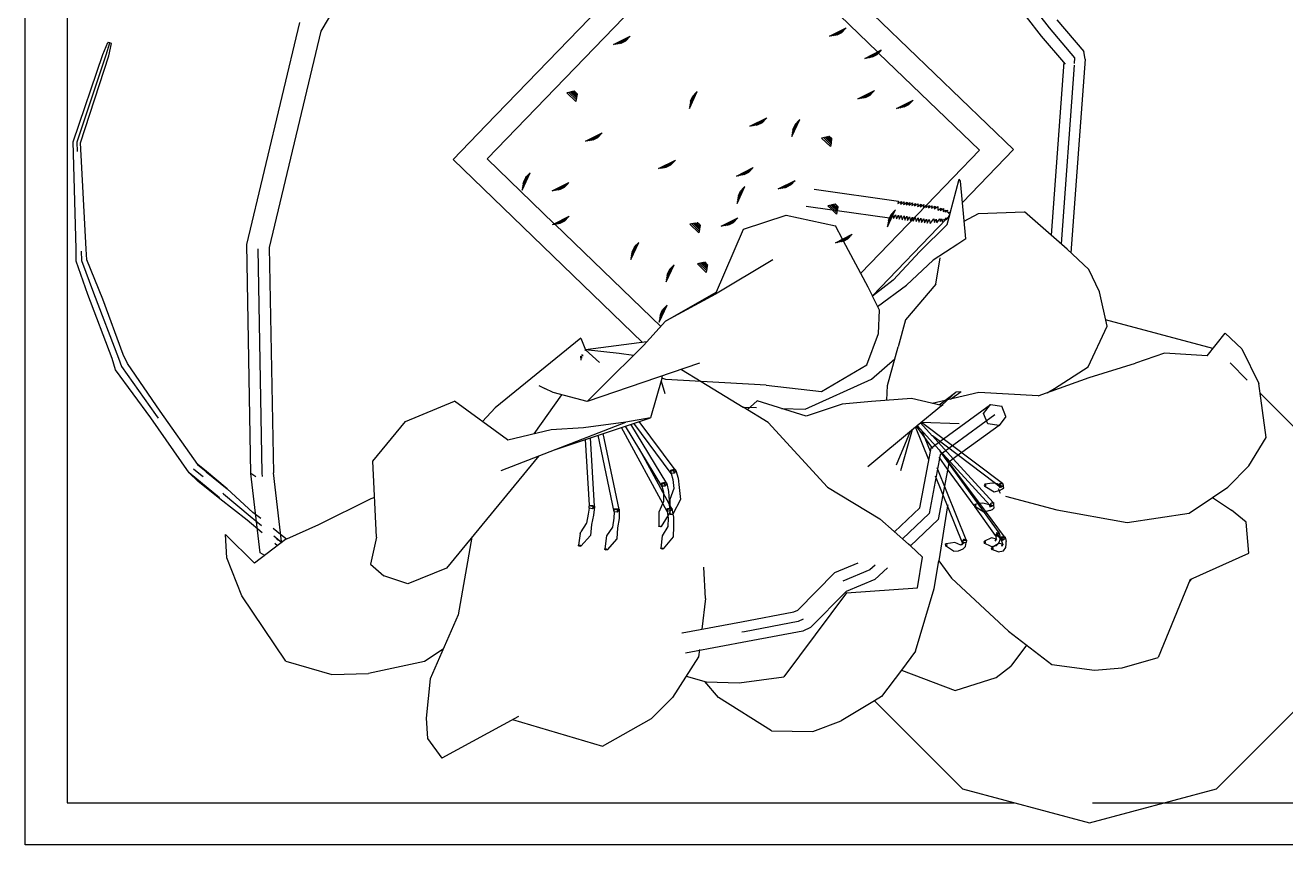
# Model space of a CAD drawing. Header units: metres. Extents: x 244.4 to 340.3, y -4.1 to 64.3.
# Drawn here: x 262.726 to 262.936, y 60.3094 to 60.446 of the extents above; entities that cross this region are included whole.
import ezdxf

# ---------------------------------------------------------------- set-up
doc = ezdxf.new("R2010")
doc.units = ezdxf.units.M
doc.layers.add('Edges', color=7, linetype='Continuous')

msp = doc.modelspace()

# ---------------------------------------------------------------- linework, layer by layer
at = {"layer": 'Edges'}
for p, q in [((262.72602, 60.30936), (262.72602, 60.53936)), ((262.73302, 60.53236), (262.73302, 60.31636)), ((262.84317, 60.47108), (262.8028, 60.42928)), ((262.89066, 60.42522), (262.84317, 60.47108)), ((262.84327, 60.46542), (262.80296, 60.42368)), ((262.86804, 60.4415), (262.84539, 60.46336)), ((262.78522, 60.46194), (262.77529, 60.44498)), ((262.88969, 60.45442), (262.89663, 60.4455)), ((262.89534, 60.44415), (262.88833, 60.45317)), ((262.76293, 60.40939), (262.77177, 60.4464)), ((262.86001, 60.44412), (262.86281, 60.44553)), ((262.86031, 60.44418), (262.86263, 60.44535)), ((262.86207, 60.44476), (262.86263, 60.44535)), ((262.86263, 60.44535), (262.86281, 60.44553)), ((262.89663, 60.4455), (262.90085, 60.44051)), ((262.89792, 60.44684), (262.90238, 60.44157)), ((262.73894, 60.44109), (262.73978, 60.44308)), ((262.73982, 60.44309), (262.73978, 60.44308)), ((262.74013, 60.443), (262.73982, 60.44309)), ((262.77529, 60.44498), (262.76668, 60.40893)), ((262.82404, 60.44273), (262.82683, 60.44414)), ((262.82434, 60.44279), (262.82666, 60.44396)), ((262.82469, 60.44286), (262.82645, 60.44375)), ((262.82506, 60.44293), (262.82624, 60.44353)), ((262.82531, 60.44298), (262.82609, 60.44337)), ((262.82609, 60.44337), (262.82683, 60.44414)), ((262.86103, 60.44432), (262.86001, 60.44412)), ((262.86066, 60.44425), (262.86243, 60.44513)), ((262.86103, 60.44432), (262.86221, 60.44492)), ((262.86128, 60.44437), (262.86103, 60.44432)), ((262.86128, 60.44437), (262.86207, 60.44476)), ((262.89904, 60.43979), (262.89534, 60.44415)), ((262.73399, 60.42653), (262.73894, 60.44109)), ((262.74008, 60.44299), (262.73944, 60.44096)), ((262.73993, 60.44083), (262.74039, 60.4429)), ((262.74039, 60.4429), (262.74013, 60.443)), ((262.82434, 60.44279), (262.82404, 60.44273)), ((262.82531, 60.44298), (262.82434, 60.44279)), ((262.8659, 60.44042), (262.8687, 60.44183)), ((262.8662, 60.44048), (262.86811, 60.44144)), ((262.86656, 60.44055), (262.86832, 60.44144)), ((262.86692, 60.44062), (262.86811, 60.44122)), ((262.86718, 60.44067), (262.86796, 60.44106)), ((262.86796, 60.44106), (262.86852, 60.44165)), ((262.86811, 60.44144), (262.86804, 60.4415)), ((262.86811, 60.44144), (262.86852, 60.44165)), ((262.86818, 60.44137), (262.86811, 60.44144)), ((262.86821, 60.44132), (262.86818, 60.44137)), ((262.88501, 60.42512), (262.86821, 60.44132)), ((262.86852, 60.44165), (262.8687, 60.44183)), ((262.90261, 60.4403), (262.90238, 60.44157)), ((262.73944, 60.44096), (262.7346, 60.42644)), ((262.73521, 60.42636), (262.73993, 60.44083)), ((262.86718, 60.44067), (262.8659, 60.44042)), ((262.89904, 60.43979), (262.89693, 60.41097)), ((262.90076, 60.43928), (262.89859, 60.40953)), ((262.89932, 60.43945), (262.89904, 60.43979)), ((262.90261, 60.4403), (262.90025, 60.40804)), ((262.90085, 60.44051), (262.90079, 60.43958)), ((262.81686, 60.43481), (262.81628, 60.4347)), ((262.81777, 60.43326), (262.81628, 60.4347)), ((262.81782, 60.43357), (262.81658, 60.43476)), ((262.81694, 60.43483), (262.81686, 60.43481)), ((262.81786, 60.43385), (262.81686, 60.43481)), ((262.81749, 60.43494), (262.81694, 60.43483)), ((262.81787, 60.43392), (262.81694, 60.43483)), ((262.8179, 60.43411), (262.81713, 60.43487)), ((262.81793, 60.43426), (262.81727, 60.43489)), ((262.81756, 60.43495), (262.81749, 60.43494)), ((262.81796, 60.43448), (262.81749, 60.43494)), ((262.81797, 60.43455), (262.81756, 60.43495)), ((262.83668, 60.43208), (262.83799, 60.43493)), ((262.83673, 60.43238), (262.83781, 60.43474)), ((262.83725, 60.43416), (262.83781, 60.43474)), ((262.83781, 60.43474), (262.83799, 60.43493)), ((262.86472, 60.43368), (262.86751, 60.43509)), ((262.86502, 60.43374), (262.86734, 60.43491)), ((262.86537, 60.43381), (262.86713, 60.43469)), ((262.86677, 60.43432), (262.86713, 60.43469)), ((262.86713, 60.43469), (262.86734, 60.43491)), ((262.86734, 60.43491), (262.86751, 60.43509)), ((262.81782, 60.43357), (262.81777, 60.43326)), ((262.81786, 60.43385), (262.81782, 60.43357)), ((262.81787, 60.43392), (262.81786, 60.43385)), ((262.81796, 60.43448), (262.81787, 60.43392)), ((262.81797, 60.43455), (262.81796, 60.43448)), ((262.83684, 60.43311), (262.83668, 60.43208)), ((262.83678, 60.43274), (262.83761, 60.43453)), ((262.83684, 60.43311), (262.83739, 60.43431)), ((262.83688, 60.43336), (262.83684, 60.43311)), ((262.83688, 60.43336), (262.83725, 60.43416)), ((262.86599, 60.43393), (262.86472, 60.43368)), ((262.86574, 60.43388), (262.86692, 60.43448)), ((262.86599, 60.43393), (262.86677, 60.43432)), ((262.87117, 60.43208), (262.87396, 60.43348)), ((262.87147, 60.43214), (262.87379, 60.4333)), ((262.87182, 60.4322), (262.87358, 60.43309)), ((262.87219, 60.43228), (262.87337, 60.43287)), ((262.87244, 60.43233), (262.87322, 60.43272)), ((262.87322, 60.43272), (262.87396, 60.43348)), ((262.84677, 60.42913), (262.84957, 60.43053)), ((262.8494, 60.43035), (262.84957, 60.43053)), ((262.87244, 60.43233), (262.87117, 60.43208)), ((262.8028, 60.42928), (262.79731, 60.42359)), ((262.84805, 60.42937), (262.84677, 60.42913)), ((262.84707, 60.42918), (262.8494, 60.43035)), ((262.84743, 60.42925), (262.84919, 60.43014)), ((262.84779, 60.42932), (262.84898, 60.42992)), ((262.84805, 60.42937), (262.84883, 60.42977)), ((262.84883, 60.42977), (262.8494, 60.43035)), ((262.85376, 60.42741), (262.85507, 60.43025)), ((262.85381, 60.42771), (262.8549, 60.43007)), ((262.85393, 60.42844), (262.85381, 60.42771)), ((262.85387, 60.42807), (262.85469, 60.42986)), ((262.85393, 60.42844), (262.85448, 60.42964)), ((262.85397, 60.42869), (262.85393, 60.42844)), ((262.85397, 60.42869), (262.85433, 60.42949)), ((262.85433, 60.42949), (262.8549, 60.43007)), ((262.8549, 60.43007), (262.85507, 60.43025)), ((262.7345, 60.40869), (262.73399, 60.42653)), ((262.7346, 60.42644), (262.73466, 60.42492)), ((262.73619, 60.40864), (262.73521, 60.42636)), ((262.81937, 60.42662), (262.82217, 60.42803)), ((262.82065, 60.42687), (262.81937, 60.42662)), ((262.81967, 60.42668), (262.82199, 60.42785)), ((262.82003, 60.42675), (262.82179, 60.42764)), ((262.82039, 60.42682), (262.82158, 60.42742)), ((262.82065, 60.42687), (262.82143, 60.42727)), ((262.82143, 60.42727), (262.82199, 60.42785)), ((262.82199, 60.42785), (262.82217, 60.42803)), ((262.85381, 60.42771), (262.85376, 60.42741)), ((262.85968, 60.42735), (262.8587, 60.42716)), ((262.86019, 60.42573), (262.8587, 60.42716)), ((262.86023, 60.42603), (262.859, 60.42722)), ((262.86028, 60.42631), (262.85928, 60.42728)), ((262.86029, 60.42638), (262.85935, 60.42729)), ((262.86032, 60.42658), (262.85954, 60.42733)), ((262.85972, 60.42736), (262.85968, 60.42735)), ((262.86034, 60.42672), (262.85968, 60.42735)), ((262.85972, 60.42736), (262.85991, 60.4274)), ((262.86035, 60.42675), (262.85972, 60.42736)), ((262.85997, 60.42741), (262.85991, 60.4274)), ((262.86038, 60.42695), (262.85991, 60.4274)), ((262.86039, 60.42701), (262.85997, 60.42741)), ((262.86028, 60.42631), (262.86023, 60.42603)), ((262.86029, 60.42638), (262.86028, 60.42631)), ((262.86032, 60.42658), (262.86029, 60.42638)), ((262.86034, 60.42672), (262.86032, 60.42658)), ((262.86035, 60.42675), (262.86034, 60.42672)), ((262.86035, 60.42675), (262.86038, 60.42695)), ((262.86039, 60.42701), (262.86038, 60.42695)), ((262.86023, 60.42603), (262.86019, 60.42573)), ((262.87621, 60.416), (262.88501, 60.42512)), ((262.88215, 60.4164), (262.89066, 60.42522)), ((262.79731, 60.42359), (262.82889, 60.39309)), ((262.80296, 60.42368), (262.81416, 60.41287)), ((262.83155, 60.42207), (262.83435, 60.42348)), ((262.83185, 60.42213), (262.83155, 60.42207)), ((262.83185, 60.42213), (262.83417, 60.4233)), ((262.83185, 60.42213), (262.83283, 60.42232)), ((262.83221, 60.4222), (262.83397, 60.42308)), ((262.83257, 60.42227), (262.83376, 60.42286)), ((262.83283, 60.42232), (262.83361, 60.42271)), ((262.83361, 60.42271), (262.83435, 60.42348)), ((262.84452, 60.42081), (262.84732, 60.42222)), ((262.84658, 60.42146), (262.84732, 60.42222)), ((262.80883, 60.41849), (262.81014, 60.42134)), ((262.80888, 60.4188), (262.80996, 60.42116)), ((262.80893, 60.41915), (262.80976, 60.42094)), ((262.80899, 60.41952), (262.80955, 60.42072)), ((262.80903, 60.41978), (262.8094, 60.42057)), ((262.8094, 60.42057), (262.80955, 60.42072)), ((262.80955, 60.42072), (262.81014, 60.42134)), ((262.8458, 60.42106), (262.84452, 60.42081)), ((262.84482, 60.42087), (262.84714, 60.42204)), ((262.84518, 60.42094), (262.84694, 60.42183)), ((262.84554, 60.42101), (262.84673, 60.42161)), ((262.8458, 60.42106), (262.84658, 60.42146)), ((262.85148, 60.41869), (262.85428, 60.42009)), ((262.8541, 60.41991), (262.85428, 60.42009)), ((262.88013, 60.41462), (262.88162, 60.42029)), ((262.88183, 60.41997), (262.88162, 60.42029)), ((262.80893, 60.41915), (262.80883, 60.41849)), ((262.80899, 60.41952), (262.80893, 60.41915)), ((262.80903, 60.41978), (262.80899, 60.41952)), ((262.81379, 60.41833), (262.81659, 60.41973)), ((262.81507, 60.41857), (262.81379, 60.41833)), ((262.81409, 60.41839), (262.81641, 60.41955)), ((262.81445, 60.41845), (262.81621, 60.41934)), ((262.81481, 60.41853), (262.816, 60.41912)), ((262.81507, 60.41857), (262.81585, 60.41897)), ((262.81585, 60.41897), (262.81641, 60.41955)), ((262.81641, 60.41955), (262.81659, 60.41973)), ((262.84462, 60.41624), (262.84593, 60.41908)), ((262.84467, 60.41654), (262.84576, 60.4189)), ((262.84473, 60.4169), (262.84555, 60.41869)), ((262.84479, 60.41727), (262.84534, 60.41847)), ((262.84483, 60.41752), (262.84519, 60.41832)), ((262.84519, 60.41832), (262.84576, 60.4189)), ((262.84576, 60.4189), (262.84593, 60.41908)), ((262.85276, 60.41893), (262.85148, 60.41869)), ((262.85178, 60.41874), (262.8541, 60.41991)), ((262.85214, 60.41881), (262.8539, 60.4197)), ((262.8525, 60.41888), (262.85369, 60.41948)), ((262.85276, 60.41893), (262.85354, 60.41933)), ((262.85354, 60.41933), (262.8539, 60.4197)), ((262.8539, 60.4197), (262.8541, 60.41991)), ((262.85744, 60.41864), (262.87153, 60.41665)), ((262.88271, 60.41033), (262.88183, 60.41997)), ((262.84479, 60.41727), (262.84462, 60.41624)), ((262.84483, 60.41752), (262.84479, 60.41727)), ((262.85613, 60.41579), (262.86044, 60.41518)), ((262.86031, 60.41599), (262.85973, 60.41587)), ((262.86044, 60.41518), (262.85973, 60.41587)), ((262.86086, 60.41513), (262.86003, 60.41593)), ((262.86038, 60.416), (262.86031, 60.41599)), ((262.86126, 60.41507), (262.86031, 60.41599)), ((262.86094, 60.41611), (262.86038, 60.416)), ((262.86132, 60.4151), (262.86038, 60.416)), ((262.86135, 60.41529), (262.86057, 60.41604)), ((262.86137, 60.41543), (262.86071, 60.41607)), ((262.861, 60.41612), (262.86094, 60.41611)), ((262.86141, 60.41566), (262.86094, 60.41611)), ((262.86142, 60.41572), (262.861, 60.41612)), ((262.86522, 60.40463), (262.87619, 60.41598)), ((262.87153, 60.41665), (262.87139, 60.41623)), ((262.87139, 60.41623), (262.872, 60.41659)), ((262.872, 60.41659), (262.87185, 60.41616)), ((262.87185, 60.41616), (262.87247, 60.41652)), ((262.87247, 60.41652), (262.87232, 60.4161)), ((262.87232, 60.4161), (262.87294, 60.41646)), ((262.87294, 60.41646), (262.87279, 60.41603)), ((262.87279, 60.41603), (262.8734, 60.41639)), ((262.8734, 60.41639), (262.87326, 60.41596)), ((262.87326, 60.41596), (262.87387, 60.41633)), ((262.87387, 60.41633), (262.87373, 60.4159)), ((262.87373, 60.4159), (262.87434, 60.41626)), ((262.87434, 60.41626), (262.87419, 60.41583)), ((262.87419, 60.41583), (262.87481, 60.41619)), ((262.87481, 60.41619), (262.87466, 60.41577)), ((262.87466, 60.41577), (262.87528, 60.41613)), ((262.87528, 60.41613), (262.87513, 60.4157)), ((262.87513, 60.4157), (262.87574, 60.41606)), ((262.87574, 60.41606), (262.8756, 60.41564)), ((262.8756, 60.41564), (262.87619, 60.41598)), ((262.87621, 60.416), (262.87607, 60.41557)), ((262.87607, 60.41557), (262.87668, 60.41593)), ((262.87619, 60.41598), (262.87621, 60.416)), ((262.87668, 60.41593), (262.87654, 60.4155)), ((262.87654, 60.4155), (262.87715, 60.41586)), ((262.87715, 60.41586), (262.877, 60.41544)), ((262.877, 60.41544), (262.87762, 60.4158)), ((262.87762, 60.4158), (262.87747, 60.41537)), ((262.81416, 60.41287), (262.81666, 60.41413)), ((262.81423, 60.4128), (262.81649, 60.41395)), ((262.81452, 60.41285), (262.81628, 60.41374)), ((262.81592, 60.41337), (262.81649, 60.41395)), ((262.81649, 60.41395), (262.81666, 60.41413)), ((262.84195, 60.41245), (262.84475, 60.41386)), ((262.84226, 60.41251), (262.84458, 60.41368)), ((262.84401, 60.41309), (262.84475, 60.41386)), ((262.84571, 60.41197), (262.85279, 60.41432)), ((262.85279, 60.41432), (262.86101, 60.4125)), ((262.86121, 60.41444), (262.86044, 60.41518)), ((262.86044, 60.41518), (262.86086, 60.41513)), ((262.86126, 60.41474), (262.86086, 60.41513)), ((262.86086, 60.41513), (262.86126, 60.41507)), ((262.86126, 60.41474), (262.86121, 60.41444)), ((262.86132, 60.4151), (262.86126, 60.41474)), ((262.86126, 60.41507), (262.86132, 60.4151)), ((262.86131, 60.41502), (262.86126, 60.41507)), ((262.86135, 60.41529), (262.86132, 60.4151)), ((262.86132, 60.4151), (262.87, 60.41384)), ((262.86141, 60.41566), (262.86135, 60.41529)), ((262.86142, 60.41572), (262.86141, 60.41566)), ((262.8697, 60.41233), (262.87059, 60.41428)), ((262.86975, 60.41264), (262.87056, 60.41444)), ((262.8698, 60.41299), (262.87063, 60.41479)), ((262.86986, 60.41336), (262.87008, 60.41383)), ((262.86986, 60.41336), (262.87013, 60.41382)), ((262.8699, 60.41362), (262.87, 60.41384)), ((262.87, 60.41384), (262.87027, 60.41441)), ((262.87, 60.41384), (262.87018, 60.41382)), ((262.87008, 60.41383), (262.87042, 60.41457)), ((262.87013, 60.41382), (262.87042, 60.41457)), ((262.87018, 60.41382), (262.87023, 60.41381)), ((262.87023, 60.41381), (262.87056, 60.41444)), ((262.87027, 60.41441), (262.87083, 60.415)), ((262.87056, 60.41444), (262.87083, 60.415)), ((262.87056, 60.41444), (262.87059, 60.41428)), ((262.87059, 60.41428), (262.87101, 60.41518)), ((262.87059, 60.41428), (262.87069, 60.41374)), ((262.87069, 60.41374), (262.87103, 60.41437)), ((262.87083, 60.415), (262.87101, 60.41518)), ((262.87103, 60.41437), (262.87116, 60.41368)), ((262.87116, 60.41368), (262.8715, 60.4143)), ((262.8715, 60.4143), (262.87163, 60.41361)), ((262.87163, 60.41361), (262.87197, 60.41424)), ((262.87197, 60.41424), (262.8721, 60.41355)), ((262.8721, 60.41355), (262.87244, 60.41417)), ((262.87244, 60.41417), (262.87257, 60.41348)), ((262.87257, 60.41348), (262.8729, 60.41411)), ((262.8729, 60.41411), (262.87303, 60.41341)), ((262.87303, 60.41341), (262.87337, 60.41404)), ((262.87337, 60.41404), (262.8735, 60.41335)), ((262.8735, 60.41335), (262.87384, 60.41398)), ((262.87384, 60.41398), (262.87391, 60.41362)), ((262.87397, 60.41328), (262.87431, 60.41391)), ((262.87431, 60.41391), (262.87444, 60.41322)), ((262.87444, 60.41322), (262.87478, 60.41384)), ((262.87478, 60.41384), (262.87491, 60.41315)), ((262.87491, 60.41315), (262.87524, 60.41378)), ((262.87524, 60.41378), (262.87537, 60.41309)), ((262.87537, 60.41309), (262.87571, 60.41371)), ((262.87571, 60.41371), (262.87584, 60.41302)), ((262.87747, 60.41537), (262.87808, 60.41573)), ((262.8779, 60.41304), (262.87838, 60.41371)), ((262.87808, 60.41573), (262.87809, 60.41516)), ((262.87809, 60.41516), (262.8786, 60.41546)), ((262.87838, 60.41371), (262.87846, 60.41325)), ((262.8786, 60.41546), (262.87848, 60.4151)), ((262.87848, 60.4151), (262.87899, 60.4154)), ((262.87899, 60.4154), (262.87893, 60.41492)), ((262.87893, 60.41492), (262.87934, 60.41516)), ((262.87934, 60.41516), (262.87924, 60.41487)), ((262.87924, 60.41487), (262.87966, 60.41512)), ((262.87926, 60.41355), (262.87941, 60.41383)), ((262.87941, 60.41383), (262.87946, 60.41361)), ((262.87946, 60.41361), (262.8796, 60.41375)), ((262.87947, 60.41352), (262.8796, 60.41375)), ((262.87966, 60.41512), (262.87956, 60.41483)), ((262.87956, 60.41483), (262.87984, 60.41481)), ((262.8796, 60.41375), (262.87962, 60.4138)), ((262.87962, 60.41274), (262.88011, 60.41459)), ((262.87962, 60.4138), (262.87985, 60.41402)), ((262.87962, 60.4138), (262.87972, 60.41372)), ((262.87972, 60.41372), (262.87985, 60.41402)), ((262.87984, 60.41481), (262.87978, 60.41463)), ((262.87978, 60.41463), (262.88005, 60.41479)), ((262.87985, 60.41402), (262.88011, 60.41459)), ((262.87985, 60.41402), (262.88, 60.41418)), ((262.88005, 60.41479), (262.87999, 60.4146)), ((262.87999, 60.4146), (262.88013, 60.41462)), ((262.88011, 60.41459), (262.88013, 60.41462)), ((262.88244, 60.4133), (262.88484, 60.41458)), ((262.88484, 60.41458), (262.89248, 60.41484)), ((262.89962, 60.40864), (262.89248, 60.41484)), ((262.81387, 60.41273), (262.81514, 60.41298)), ((262.81387, 60.41273), (262.81416, 60.41287)), ((262.81416, 60.41287), (262.81423, 60.4128)), ((262.81423, 60.4128), (262.8319, 60.39574)), ((262.81489, 60.41293), (262.81607, 60.41352)), ((262.81514, 60.41298), (262.81592, 60.41337)), ((262.83761, 60.41295), (262.83677, 60.41278)), ((262.83825, 60.41135), (262.83677, 60.41278)), ((262.8383, 60.41165), (262.83707, 60.41284)), ((262.83835, 60.41193), (262.83735, 60.4129)), ((262.83836, 60.41201), (262.83742, 60.41291)), ((262.83761, 60.41295), (262.83775, 60.41297)), ((262.83839, 60.4122), (262.83761, 60.41295)), ((262.83775, 60.41297), (262.83798, 60.41302)), ((262.83841, 60.41234), (262.83775, 60.41297)), ((262.83804, 60.41303), (262.83798, 60.41302)), ((262.83845, 60.41257), (262.83798, 60.41302)), ((262.83846, 60.41263), (262.83804, 60.41303)), ((262.8383, 60.41165), (262.83825, 60.41135)), ((262.83835, 60.41193), (262.8383, 60.41165)), ((262.83836, 60.41201), (262.83835, 60.41193)), ((262.83845, 60.41257), (262.83836, 60.41201)), ((262.83846, 60.41263), (262.83845, 60.41257)), ((262.84101, 60.40113), (262.84571, 60.41197)), ((262.84323, 60.4127), (262.84195, 60.41245)), ((262.84261, 60.41258), (262.84437, 60.41347)), ((262.84298, 60.41265), (262.84416, 60.41325)), ((262.84323, 60.4127), (262.84401, 60.41309)), ((262.86219, 60.41029), (262.86101, 60.4125)), ((262.86716, 60.40088), (262.87946, 60.41361)), ((262.86986, 60.41336), (262.8697, 60.41233)), ((262.8699, 60.41362), (262.86986, 60.41336)), ((262.87391, 60.41362), (262.87397, 60.41328)), ((262.87962, 60.41274), (262.87506, 60.40825)), ((262.87584, 60.41302), (262.87618, 60.41365)), ((262.87618, 60.41365), (262.87631, 60.41295)), ((262.87631, 60.41295), (262.87665, 60.41358)), ((262.87665, 60.41358), (262.87678, 60.41289)), ((262.87678, 60.41289), (262.8774, 60.41367)), ((262.8774, 60.41367), (262.87751, 60.41309)), ((262.87751, 60.41309), (262.87779, 60.41361)), ((262.87779, 60.41361), (262.8779, 60.41304)), ((262.87846, 60.41325), (262.87869, 60.41367)), ((262.87869, 60.41367), (262.87878, 60.4132)), ((262.87878, 60.4132), (262.87901, 60.41363)), ((262.87901, 60.41363), (262.87926, 60.41355)), ((262.87946, 60.41361), (262.87947, 60.41352)), ((262.82694, 60.4069), (262.82825, 60.40974)), ((262.82699, 60.4072), (262.82807, 60.40956)), ((262.82787, 60.40935), (262.82807, 60.40956)), ((262.82807, 60.40956), (262.82825, 60.40974)), ((262.86101, 60.4097), (262.86381, 60.41111)), ((262.86229, 60.40995), (262.86101, 60.4097)), ((262.86131, 60.40976), (262.86363, 60.41093)), ((262.86167, 60.40983), (262.86343, 60.41072)), ((262.86203, 60.4099), (262.8623, 60.41009)), ((262.86203, 60.4099), (262.86232, 60.41005)), ((262.86223, 60.41022), (262.86219, 60.41029)), ((262.86228, 60.41014), (262.86223, 60.41022)), ((262.8623, 60.41009), (262.86228, 60.41014)), ((262.86229, 60.40995), (262.86236, 60.40998)), ((262.8623, 60.41009), (262.86322, 60.4105)), ((262.86232, 60.41005), (262.8623, 60.41009)), ((262.86232, 60.41005), (262.86322, 60.4105)), ((262.86236, 60.40998), (262.86232, 60.41005)), ((262.86236, 60.40998), (262.86307, 60.41034)), ((262.86647, 60.40231), (262.86236, 60.40998)), ((262.86307, 60.41034), (262.86381, 60.41111)), ((262.88142, 60.40949), (262.8773, 60.40679)), ((262.88271, 60.41033), (262.88142, 60.40949)), ((262.7345, 60.40661), (262.7345, 60.40869)), ((262.73536, 60.40831), (262.7354, 60.40672)), ((262.73631, 60.40684), (262.73619, 60.40864)), ((262.76361, 60.37125), (262.76293, 60.40939)), ((262.76549, 60.37131), (262.76481, 60.40871)), ((262.76668, 60.40893), (262.76736, 60.37137)), ((262.82714, 60.40818), (262.82699, 60.4072)), ((262.82704, 60.40756), (262.82787, 60.40935)), ((262.8271, 60.40792), (262.82766, 60.40913)), ((262.82714, 60.40818), (262.82751, 60.40898)), ((262.82751, 60.40898), (262.82787, 60.40935)), ((262.87064, 60.40348), (262.87506, 60.40825)), ((262.9032, 60.40527), (262.89962, 60.40864)), ((262.73647, 60.40107), (262.7345, 60.40661)), ((262.7354, 60.40672), (262.73739, 60.40135)), ((262.73893, 60.4003), (262.73631, 60.40684)), ((262.82699, 60.4072), (262.82694, 60.4069)), ((262.83283, 60.4032), (262.83414, 60.40604)), ((262.83288, 60.4035), (262.83397, 60.40586)), ((262.83294, 60.40386), (262.83376, 60.40565)), ((262.83299, 60.40423), (262.83355, 60.40543)), ((262.83304, 60.40448), (262.8334, 60.40528)), ((262.8334, 60.40528), (262.83397, 60.40586)), ((262.83414, 60.40604), (262.83397, 60.40586)), ((262.83898, 60.40639), (262.838, 60.40619)), ((262.83949, 60.40476), (262.838, 60.40619)), ((262.83954, 60.40506), (262.8383, 60.40625)), ((262.83958, 60.40534), (262.83858, 60.40631)), ((262.83959, 60.40542), (262.83865, 60.40632)), ((262.83962, 60.40561), (262.83884, 60.40636)), ((262.83902, 60.40639), (262.83898, 60.40639)), ((262.83965, 60.40575), (262.83898, 60.40639)), ((262.83902, 60.40639), (262.83921, 60.40643)), ((262.83965, 60.40578), (262.83902, 60.40639)), ((262.83928, 60.40644), (262.83921, 60.40643)), ((262.83968, 60.40598), (262.83921, 60.40643)), ((262.83969, 60.40604), (262.83928, 60.40644)), ((262.83958, 60.40534), (262.83954, 60.40506)), ((262.83959, 60.40542), (262.83958, 60.40534)), ((262.83965, 60.40575), (262.83959, 60.40542)), ((262.83965, 60.40578), (262.83968, 60.40598)), ((262.83965, 60.40578), (262.83965, 60.40575)), ((262.83969, 60.40604), (262.83968, 60.40598)), ((262.85058, 60.40687), (262.84101, 60.40113)), ((262.8773, 60.40679), (262.87283, 60.40261)), ((262.87771, 60.40281), (262.87844, 60.40718)), ((262.83288, 60.4035), (262.83283, 60.4032)), ((262.83299, 60.40423), (262.83288, 60.4035)), ((262.83304, 60.40448), (262.83299, 60.40423)), ((262.83954, 60.40506), (262.83949, 60.40476)), ((262.87064, 60.40348), (262.86719, 60.4008)), ((262.90499, 60.40151), (262.9032, 60.40527)), ((262.74048, 60.39042), (262.73647, 60.40107)), ((262.73739, 60.40135), (262.74156, 60.39044)), ((262.8327, 60.39662), (262.84115, 60.40146)), ((262.84101, 60.40113), (262.8327, 60.39662)), ((262.86716, 60.40088), (262.86647, 60.40231)), ((262.86804, 60.39905), (262.87283, 60.40261)), ((262.87771, 60.40281), (262.87269, 60.39688)), ((262.90627, 60.39579), (262.90499, 60.40151)), ((262.74234, 60.39106), (262.73893, 60.4003)), ((262.83165, 60.39646), (262.83296, 60.3993)), ((262.8317, 60.39676), (262.83278, 60.39912)), ((262.83258, 60.39891), (262.83278, 60.39912)), ((262.83278, 60.39912), (262.83296, 60.3993)), ((262.86719, 60.4008), (262.86716, 60.40088)), ((262.86833, 60.39846), (262.86719, 60.4008)), ((262.83185, 60.39774), (262.8317, 60.39676)), ((262.83175, 60.39712), (262.83258, 60.39891)), ((262.83181, 60.39749), (262.83236, 60.39869)), ((262.83185, 60.39774), (262.83222, 60.39854)), ((262.83222, 60.39854), (262.83258, 60.39891)), ((262.86816, 60.39457), (262.86833, 60.39846)), ((262.87269, 60.39688), (262.87145, 60.39237)), ((262.92391, 60.39209), (262.90603, 60.39688)), ((262.8327, 60.39662), (262.82905, 60.39259)), ((262.8317, 60.39676), (262.83165, 60.39646)), ((262.90309, 60.389), (262.90627, 60.39579)), ((262.81857, 60.3938), (262.80431, 60.38217)), ((262.81857, 60.3938), (262.81938, 60.39184)), ((262.82959, 60.39318), (262.81938, 60.39184)), ((262.86623, 60.38933), (262.86816, 60.39457)), ((262.92292, 60.39084), (262.92595, 60.39466)), ((262.92595, 60.39466), (262.92873, 60.392)), ((262.74306, 60.38958), (262.74234, 60.39106)), ((262.81863, 60.39016), (262.81859, 60.3908)), ((262.81877, 60.39048), (262.81869, 60.39087)), ((262.81879, 60.39106), (262.8188, 60.3911)), ((262.8188, 60.39097), (262.81879, 60.39106)), ((262.81886, 60.39095), (262.8188, 60.39097)), ((262.81893, 60.39084), (262.81886, 60.39095)), ((262.81896, 60.3909), (262.81886, 60.39095)), ((262.8189, 60.39078), (262.81893, 60.39084)), ((262.81926, 60.39181), (262.81929, 60.39181)), ((262.81929, 60.39181), (262.81936, 60.39175)), ((262.81938, 60.39184), (262.82171, 60.38974)), ((262.82495, 60.39127), (262.81938, 60.39184)), ((262.82364, 60.38726), (262.82736, 60.39092)), ((262.82736, 60.39092), (262.82495, 60.39127)), ((262.82736, 60.39092), (262.82905, 60.39259)), ((262.8697, 60.38591), (262.87145, 60.39237)), ((262.91582, 60.39129), (262.91102, 60.38963)), ((262.92292, 60.39084), (262.91582, 60.39129)), ((262.92873, 60.392), (262.93153, 60.38624)), ((262.74104, 60.38853), (262.74048, 60.39042)), ((262.74696, 60.38054), (262.74104, 60.38853)), ((262.74156, 60.39044), (262.74205, 60.38906)), ((262.74205, 60.38906), (262.74773, 60.3811)), ((262.7485, 60.38166), (262.74306, 60.38958)), ((262.83836, 60.38961), (262.81966, 60.38326)), ((262.83536, 60.38859), (262.83866, 60.38656)), ((262.85871, 60.3849), (262.86623, 60.38933)), ((262.86702, 60.38699), (262.8709, 60.39033)), ((262.89753, 60.38541), (262.90309, 60.389)), ((262.90329, 60.38723), (262.91102, 60.38963)), ((262.9296, 60.38682), (262.92675, 60.38967)), ((262.81966, 60.38326), (262.82364, 60.38726)), ((262.83209, 60.3871), (262.83017, 60.38053)), ((262.83196, 60.38664), (262.8326, 60.38456)), ((262.83207, 60.38747), (262.83209, 60.38714)), ((262.83277, 60.38689), (262.83209, 60.38714)), ((262.83209, 60.38714), (262.83209, 60.3871)), ((262.83866, 60.38656), (262.83277, 60.38689)), ((262.83866, 60.38656), (262.84562, 60.38229)), ((262.84947, 60.38595), (262.83866, 60.38656)), ((262.85599, 60.38195), (262.86702, 60.38699)), ((262.89481, 60.38418), (262.90329, 60.38723)), ((262.81083, 60.37786), (262.8154, 60.38435)), ((262.8116, 60.38592), (262.81257, 60.38542)), ((262.81397, 60.38472), (262.81257, 60.38542)), ((262.81966, 60.38326), (262.81397, 60.38472)), ((262.84947, 60.38595), (262.85871, 60.3849)), ((262.86955, 60.38346), (262.8697, 60.38591)), ((262.8783, 60.38268), (262.88108, 60.38481)), ((262.88108, 60.38481), (262.87866, 60.3826)), ((262.8849, 60.38472), (262.87968, 60.38353)), ((262.88017, 60.38365), (262.8812, 60.38438)), ((262.88186, 60.38485), (262.88108, 60.38481)), ((262.8812, 60.38438), (262.88152, 60.38459)), ((262.88152, 60.38459), (262.88186, 60.38485)), ((262.88186, 60.38485), (262.88194, 60.38485)), ((262.89481, 60.38418), (262.8849, 60.38472)), ((262.89626, 60.3847), (262.89749, 60.38541)), ((262.89749, 60.38541), (262.89753, 60.38541)), ((262.89753, 60.38541), (262.8975, 60.38515)), ((262.93275, 60.37725), (262.93153, 60.38624)), ((262.93996, 60.37645), (262.93174, 60.38468)), ((262.78936, 60.37989), (262.79754, 60.38328)), ((262.80639, 60.37684), (262.79754, 60.38328)), ((262.80431, 60.38217), (262.8022, 60.37989)), ((262.84562, 60.38229), (262.84785, 60.38222)), ((262.84979, 60.37973), (262.84562, 60.38229)), ((262.84629, 60.38188), (262.84798, 60.38334)), ((262.85611, 60.3808), (262.84798, 60.38334)), ((262.86214, 60.3828), (262.85611, 60.3808)), ((262.867, 60.38327), (262.86214, 60.3828)), ((262.87368, 60.38377), (262.867, 60.38327)), ((262.87866, 60.3826), (262.87368, 60.38377)), ((262.87461, 60.37923), (262.87866, 60.3826)), ((262.87713, 60.38296), (262.8793, 60.38345)), ((262.87841, 60.37657), (262.88686, 60.38274)), ((262.87866, 60.3826), (262.87894, 60.38277)), ((262.8857, 60.38126), (262.88686, 60.38274)), ((262.88686, 60.38274), (262.88872, 60.38248)), ((262.88942, 60.38074), (262.88872, 60.38248)), ((262.75331, 60.37134), (262.74696, 60.38054)), ((262.74773, 60.3811), (262.74815, 60.38049)), ((262.75479, 60.37273), (262.7485, 60.38166)), ((262.81418, 60.37519), (262.83017, 60.38053)), ((262.83017, 60.38053), (262.82608, 60.37979)), ((262.85201, 60.38208), (262.85599, 60.38195)), ((262.88756, 60.381), (262.87844, 60.37434)), ((262.8864, 60.37952), (262.8857, 60.38126)), ((262.88942, 60.38074), (262.88827, 60.37926)), ((262.78394, 60.37331), (262.78936, 60.37989)), ((262.8053, 60.37176), (262.82608, 60.37979)), ((262.81366, 60.37853), (262.80642, 60.37682)), ((262.81901, 60.37888), (262.81366, 60.37853)), ((262.82608, 60.37979), (262.81901, 60.37888)), ((262.83296, 60.36493), (262.82535, 60.37892)), ((262.83211, 60.36912), (262.82602, 60.37915)), ((262.83291, 60.36956), (262.8269, 60.37944)), ((262.83366, 60.37126), (262.8274, 60.37961)), ((262.8343, 60.37183), (262.8283, 60.37991)), ((262.85968, 60.36894), (262.84979, 60.37973)), ((262.86641, 60.37241), (262.87436, 60.37902)), ((262.87119, 60.37269), (262.8735, 60.37831)), ((262.87377, 60.37853), (262.87187, 60.3717)), ((262.87436, 60.37902), (262.87452, 60.37916)), ((262.87658, 60.37352), (262.87436, 60.37902)), ((262.87452, 60.37916), (262.87461, 60.37923)), ((262.87722, 60.37542), (262.87452, 60.37916)), ((262.8783, 60.37519), (262.87461, 60.37923)), ((262.87713, 60.37754), (262.87517, 60.3797)), ((262.87536, 60.37977), (262.87531, 60.37981)), ((262.88883, 60.3696), (262.87536, 60.37977)), ((262.8816, 60.3795), (262.87536, 60.37977)), ((262.87684, 60.37489), (262.87546, 60.37829)), ((262.88827, 60.37926), (262.88107, 60.374)), ((262.88827, 60.37926), (262.8864, 60.37952)), ((262.80642, 60.37682), (262.80639, 60.37684)), ((262.82001, 60.36597), (262.81935, 60.37692)), ((262.82084, 60.36581), (262.82022, 60.37721)), ((262.82412, 60.36486), (262.82145, 60.37762)), ((262.82495, 60.36527), (262.82231, 60.37791)), ((262.87708, 60.3756), (262.87819, 60.37641)), ((262.87717, 60.37751), (262.87713, 60.37754)), ((262.8877, 60.36955), (262.87717, 60.37751)), ((262.87808, 60.37651), (262.87717, 60.37751)), ((262.87808, 60.37651), (262.87819, 60.37641)), ((262.87819, 60.37641), (262.87841, 60.37657)), ((262.88065, 60.37369), (262.87819, 60.37641)), ((262.92991, 60.37251), (262.93275, 60.37725)), ((262.81161, 60.3742), (262.7962, 60.35548)), ((262.83369, 60.36548), (262.8283, 60.3754)), ((262.87509, 60.36553), (262.87684, 60.37489)), ((262.87844, 60.37434), (262.87661, 60.36455)), ((262.87684, 60.37489), (262.87695, 60.37551)), ((262.87695, 60.37551), (262.87708, 60.3756)), ((262.8797, 60.37197), (262.87827, 60.37396)), ((262.8783, 60.37519), (262.87845, 60.37497)), ((262.88826, 60.36137), (262.87845, 60.37497)), ((262.87895, 60.37447), (262.87845, 60.37497)), ((262.87992, 60.37316), (262.87895, 60.37447)), ((262.88672, 60.36595), (262.87895, 60.37447)), ((262.88107, 60.374), (262.88065, 60.37369)), ((262.75405, 60.37203), (262.75523, 60.37106)), ((262.75618, 60.37152), (262.75474, 60.37268)), ((262.75623, 60.37158), (262.75479, 60.37273)), ((262.78455, 60.36062), (262.78394, 60.37331)), ((262.83355, 60.37163), (262.83361, 60.37181)), ((262.83365, 60.37167), (262.83355, 60.37163)), ((262.83361, 60.37181), (262.83413, 60.37196)), ((262.83361, 60.37181), (262.83365, 60.37167)), ((262.83365, 60.37167), (262.83413, 60.37196)), ((262.83402, 60.37167), (262.83365, 60.37167)), ((262.83366, 60.37126), (262.83365, 60.37167)), ((262.8343, 60.37183), (262.83402, 60.37167)), ((262.83402, 60.37167), (262.83413, 60.37129)), ((262.83413, 60.37196), (262.8343, 60.37183)), ((262.83413, 60.37196), (262.83438, 60.37187)), ((262.83443, 60.37173), (262.83413, 60.37129)), ((262.83438, 60.37187), (262.8343, 60.37183)), ((262.8343, 60.37183), (262.83443, 60.37173)), ((262.83438, 60.37187), (262.83443, 60.37173)), ((262.83443, 60.37173), (262.8348, 60.37045)), ((262.88279, 60.36017), (262.87793, 60.37218)), ((262.87989, 60.37298), (262.87813, 60.36356)), ((262.88414, 60.3659), (262.8797, 60.37197)), ((262.87992, 60.37316), (262.87989, 60.37298)), ((262.88065, 60.37369), (262.87992, 60.37316)), ((262.88509, 60.36622), (262.87992, 60.37316)), ((262.8873, 60.36641), (262.88065, 60.37369)), ((262.9264, 60.36895), (262.92991, 60.37251)), ((262.75484, 60.3699), (262.75331, 60.37134)), ((262.75489, 60.36995), (262.75336, 60.37138)), ((262.75836, 60.36719), (262.75336, 60.37138)), ((262.75842, 60.36704), (262.75484, 60.3699)), ((262.75836, 60.36719), (262.75489, 60.36995)), ((262.75523, 60.37106), (262.75564, 60.37072)), ((262.75618, 60.37152), (262.75964, 60.3687)), ((262.75964, 60.3687), (262.75623, 60.37158)), ((262.76443, 60.37071), (262.76361, 60.37125)), ((262.76516, 60.35801), (262.76361, 60.37125)), ((262.76555, 60.37074), (262.76549, 60.37131)), ((262.7687, 60.35989), (262.76736, 60.37137)), ((262.83202, 60.36951), (262.83209, 60.36966)), ((262.83209, 60.36966), (262.83262, 60.36978)), ((262.83209, 60.36966), (262.83212, 60.36951)), ((262.83212, 60.36951), (262.83262, 60.36978)), ((262.83277, 60.36966), (262.83251, 60.36954)), ((262.83262, 60.36978), (262.83277, 60.36966)), ((262.83262, 60.36978), (262.83287, 60.36971)), ((262.83283, 60.36969), (262.83277, 60.36966)), ((262.83277, 60.36966), (262.83291, 60.36956)), ((262.83287, 60.36971), (262.83283, 60.36969)), ((262.83287, 60.36971), (262.83291, 60.36956)), ((262.83355, 60.37163), (262.83366, 60.37126)), ((262.83413, 60.37129), (262.83366, 60.37126)), ((262.83366, 60.37126), (262.83394, 60.37027)), ((262.83394, 60.37027), (262.83407, 60.36876)), ((262.8348, 60.37045), (262.83497, 60.36889)), ((262.88212, 60.35982), (262.87768, 60.37081)), ((262.88716, 60.36963), (262.88588, 60.36944)), ((262.88803, 60.3695), (262.88716, 60.36963)), ((262.88833, 60.36933), (262.88845, 60.36961)), ((262.88845, 60.36961), (262.88848, 60.36952)), ((262.88845, 60.36961), (262.88883, 60.3696)), ((262.88848, 60.36952), (262.88883, 60.3696)), ((262.88883, 60.3696), (262.88887, 60.36956)), ((262.88883, 60.3696), (262.88886, 60.36959)), ((262.88886, 60.36959), (262.88887, 60.36956)), ((262.88886, 60.36959), (262.88893, 60.36917)), ((262.75892, 60.36796), (262.75903, 60.36787)), ((262.75903, 60.36787), (262.76348, 60.36412)), ((262.76394, 60.36476), (262.75964, 60.3687)), ((262.83202, 60.36951), (262.83211, 60.36912)), ((262.83212, 60.36951), (262.83202, 60.36951)), ((262.83211, 60.36912), (262.83212, 60.36951)), ((262.83259, 60.36915), (262.83211, 60.36912)), ((262.83211, 60.36912), (262.83234, 60.36811)), ((262.83251, 60.36954), (262.83212, 60.36951)), ((262.83234, 60.36811), (262.83234, 60.36797)), ((262.83234, 60.36797), (262.83237, 60.36659)), ((262.83251, 60.36954), (262.83259, 60.36915)), ((262.83291, 60.36956), (262.83259, 60.36915)), ((262.83291, 60.36956), (262.8332, 60.36823)), ((262.8332, 60.36823), (262.83328, 60.36666)), ((262.83407, 60.36876), (262.83339, 60.3669)), ((262.83497, 60.36889), (262.83521, 60.36693)), ((262.85968, 60.36894), (262.86842, 60.36366)), ((262.88588, 60.36944), (262.88578, 60.36923)), ((262.88578, 60.36923), (262.88591, 60.36908)), ((262.88606, 60.36941), (262.88588, 60.36944)), ((262.88591, 60.36908), (262.88608, 60.36919)), ((262.88744, 60.36815), (262.88591, 60.36908)), ((262.88608, 60.36919), (262.88606, 60.36941)), ((262.8882, 60.36837), (262.88744, 60.36815)), ((262.8883, 60.3691), (262.8877, 60.36955)), ((262.88838, 60.3693), (262.88803, 60.3695)), ((262.8881, 60.36874), (262.88826, 60.36839)), ((262.88826, 60.36839), (262.8882, 60.36837)), ((262.88826, 60.36919), (262.88833, 60.36933)), ((262.88826, 60.36919), (262.88831, 60.36914)), ((262.88833, 60.36918), (262.88826, 60.36919)), ((262.88843, 60.36844), (262.88826, 60.36839)), ((262.88826, 60.36839), (262.88831, 60.36828)), ((262.88831, 60.36914), (262.8883, 60.3691)), ((262.8883, 60.3691), (262.88838, 60.36888)), ((262.88843, 60.369), (262.8883, 60.3691)), ((262.88831, 60.36914), (262.88833, 60.36918)), ((262.88831, 60.36828), (262.88846, 60.36796)), ((262.88835, 60.36922), (262.88833, 60.36918)), ((262.88835, 60.36922), (262.88838, 60.3693)), ((262.88846, 60.36926), (262.88835, 60.36922)), ((262.8885, 60.36915), (262.88835, 60.36922)), ((262.88838, 60.3693), (262.88848, 60.36952)), ((262.88846, 60.36926), (262.88838, 60.3693)), ((262.8885, 60.36915), (262.88838, 60.36888)), ((262.88856, 60.36892), (262.88843, 60.369)), ((262.88843, 60.36844), (262.88883, 60.36866)), ((262.88856, 60.3693), (262.88846, 60.36926)), ((262.88853, 60.36922), (262.88846, 60.36926)), ((262.88853, 60.36922), (262.8885, 60.36915)), ((262.88872, 60.36911), (262.8885, 60.36915)), ((262.88856, 60.3693), (262.88853, 60.36922)), ((262.88872, 60.36911), (262.88853, 60.36922)), ((262.88893, 60.36917), (262.88856, 60.36892)), ((262.88856, 60.36892), (262.88857, 60.36889)), ((262.88893, 60.36917), (262.88857, 60.36889)), ((262.88883, 60.36866), (262.88905, 60.36884)), ((262.88887, 60.36956), (262.88893, 60.36917)), ((262.88887, 60.36956), (262.88898, 60.36927)), ((262.88905, 60.36884), (262.88898, 60.36927)), ((262.88936, 60.36747), (262.89787, 60.3652)), ((262.92385, 60.36724), (262.9264, 60.36895)), ((262.76302, 60.36348), (262.75842, 60.36704)), ((262.78362, 60.36701), (262.77486, 60.3627)), ((262.78423, 60.36727), (262.78362, 60.36701)), ((262.81998, 60.36546), (262.81983, 60.36444)), ((262.81997, 60.36564), (262.81999, 60.36581)), ((262.81998, 60.36546), (262.81997, 60.36564)), ((262.82051, 60.36537), (262.81998, 60.36546)), ((262.81999, 60.36581), (262.82003, 60.36586)), ((262.82003, 60.36586), (262.82001, 60.36597)), ((262.82001, 60.36597), (262.82053, 60.36593)), ((262.82056, 60.36577), (262.82003, 60.36586)), ((262.82014, 60.36585), (262.82053, 60.36593)), ((262.82056, 60.36577), (262.82051, 60.36537)), ((262.82085, 60.36566), (262.82051, 60.36537)), ((262.82053, 60.36593), (262.82085, 60.36566)), ((262.82053, 60.36593), (262.82087, 60.36581)), ((262.82084, 60.36581), (262.82056, 60.36577)), ((262.82085, 60.36566), (262.82068, 60.36429)), ((262.82085, 60.36566), (262.82084, 60.36581)), ((262.82087, 60.36581), (262.82084, 60.36581)), ((262.82087, 60.36581), (262.82085, 60.36566)), ((262.83237, 60.36659), (262.8316, 60.36482)), ((262.83289, 60.36533), (262.83301, 60.36538)), ((262.83301, 60.36538), (262.83354, 60.36548)), ((262.83334, 60.3654), (262.83301, 60.36538)), ((262.83301, 60.36538), (262.83304, 60.36523)), ((262.83304, 60.36523), (262.83334, 60.3654)), ((262.83328, 60.36666), (262.83332, 60.36617)), ((262.83332, 60.36617), (262.83334, 60.3654)), ((262.83337, 60.36541), (262.83334, 60.3654)), ((262.83334, 60.3654), (262.83339, 60.36511)), ((262.83342, 60.36599), (262.83337, 60.36541)), ((262.83337, 60.36541), (262.83344, 60.36542)), ((262.83337, 60.36541), (262.83339, 60.36511)), ((262.83339, 60.3669), (262.83342, 60.36599)), ((262.83354, 60.36548), (262.83344, 60.36542)), ((262.83354, 60.36548), (262.83374, 60.36549)), ((262.83354, 60.36548), (262.83358, 60.36546)), ((262.83369, 60.36548), (262.83358, 60.36546)), ((262.83358, 60.36546), (262.83377, 60.36534)), ((262.83374, 60.36549), (262.83369, 60.36548)), ((262.83377, 60.36534), (262.83369, 60.36548)), ((262.83374, 60.36549), (262.83393, 60.36449)), ((262.83521, 60.36693), (262.83393, 60.36449)), ((262.87087, 60.36152), (262.87509, 60.36553)), ((262.87969, 60.36584), (262.87821, 60.35669)), ((262.87971, 60.366), (262.87969, 60.36584)), ((262.88425, 60.36609), (262.88414, 60.3659)), ((262.88414, 60.3659), (262.88424, 60.36573)), ((262.88424, 60.36573), (262.88442, 60.36581)), ((262.88571, 60.3648), (262.88424, 60.36573)), ((262.88768, 60.36091), (262.88424, 60.36573)), ((262.88509, 60.36622), (262.88425, 60.36609)), ((262.88442, 60.36604), (262.88425, 60.36609)), ((262.88442, 60.36581), (262.88442, 60.36604)), ((262.88558, 60.3663), (262.88509, 60.36622)), ((262.8892, 60.3607), (262.88509, 60.36622)), ((262.88643, 60.36605), (262.88558, 60.3663)), ((262.88672, 60.36595), (262.88643, 60.36605)), ((262.88673, 60.36591), (262.88665, 60.36584)), ((262.88685, 60.36579), (262.88665, 60.36584)), ((262.88672, 60.36595), (262.88676, 60.36602)), ((262.88672, 60.36595), (262.88673, 60.36591)), ((262.88673, 60.36591), (262.88674, 60.36582)), ((262.88677, 60.36591), (262.88673, 60.36591)), ((262.88674, 60.36582), (262.88677, 60.36565)), ((262.88676, 60.36602), (262.88695, 60.36634)), ((262.88683, 60.36594), (262.88676, 60.36602)), ((262.88683, 60.36594), (262.88677, 60.36591)), ((262.88685, 60.36585), (262.88677, 60.36591)), ((262.88685, 60.36579), (262.88677, 60.36565)), ((262.88699, 60.36604), (262.88683, 60.36594)), ((262.88688, 60.36584), (262.88683, 60.36594)), ((262.8869, 60.36587), (262.88685, 60.36585)), ((262.88685, 60.36585), (262.88685, 60.36579)), ((262.88688, 60.36584), (262.88685, 60.36585)), ((262.88695, 60.36577), (262.88685, 60.36579)), ((262.88698, 60.36578), (262.88688, 60.36584)), ((262.88699, 60.36604), (262.8869, 60.36587)), ((262.88695, 60.36634), (262.88734, 60.36636)), ((262.88698, 60.36574), (262.88695, 60.36577)), ((262.88737, 60.36599), (262.88698, 60.36578)), ((262.88698, 60.36578), (262.88698, 60.36574)), ((262.88702, 60.36577), (262.88698, 60.36574)), ((262.88737, 60.36599), (262.88702, 60.36577)), ((262.8871, 60.36573), (262.88702, 60.36577)), ((262.88716, 60.36527), (262.88743, 60.36554)), ((262.8873, 60.36641), (262.88734, 60.36641)), ((262.88734, 60.36636), (262.8873, 60.36641)), ((262.88734, 60.36641), (262.88734, 60.36636)), ((262.88734, 60.36641), (262.88737, 60.36599)), ((262.88734, 60.36636), (262.88737, 60.36599)), ((262.88737, 60.36599), (262.8874, 60.36597)), ((262.88743, 60.36554), (262.8874, 60.36597)), ((262.91993, 60.36462), (262.92385, 60.36724)), ((262.92385, 60.36724), (262.92701, 60.36511)), ((262.76552, 60.36134), (262.76302, 60.36348)), ((262.76348, 60.36412), (262.76538, 60.36255)), ((262.76525, 60.36372), (262.76394, 60.36476)), ((262.81983, 60.36444), (262.81952, 60.36295)), ((262.82068, 60.36429), (262.82035, 60.36276)), ((262.82409, 60.36379), (262.82384, 60.36232)), ((262.82412, 60.36486), (262.82409, 60.36379)), ((262.82412, 60.36486), (262.82414, 60.3652)), ((262.82463, 60.36481), (262.82412, 60.36486)), ((262.82413, 60.36527), (262.82415, 60.36535)), ((262.82464, 60.36522), (262.82413, 60.36527)), ((262.82413, 60.36527), (262.82414, 60.3652)), ((262.82414, 60.3652), (262.82468, 60.36536)), ((262.82415, 60.36535), (262.82468, 60.36536)), ((262.82464, 60.36522), (262.82463, 60.36481)), ((262.82498, 60.36512), (262.82463, 60.36481)), ((262.82498, 60.36528), (262.82464, 60.36522)), ((262.82468, 60.36536), (262.82482, 60.36525)), ((262.82468, 60.36536), (262.82498, 60.36528)), ((262.82495, 60.36373), (262.82472, 60.36219)), ((262.82482, 60.36525), (262.82498, 60.36512)), ((262.82498, 60.36512), (262.82495, 60.36527)), ((262.82498, 60.36512), (262.82495, 60.36373)), ((262.82498, 60.36528), (262.82498, 60.36512)), ((262.8316, 60.36482), (262.83157, 60.36248)), ((262.83342, 60.36474), (262.832, 60.36241)), ((262.83289, 60.36533), (262.8331, 60.36421)), ((262.83296, 60.36493), (262.83304, 60.36523)), ((262.83342, 60.365), (262.83296, 60.36493)), ((262.8331, 60.36421), (262.83316, 60.36386)), ((262.83316, 60.36386), (262.83311, 60.36239)), ((262.83339, 60.36511), (262.83345, 60.36503)), ((262.83345, 60.36503), (262.83342, 60.365)), ((262.83342, 60.365), (262.83342, 60.36474)), ((262.83342, 60.36474), (262.83347, 60.36449)), ((262.83377, 60.36534), (262.83345, 60.36503)), ((262.83347, 60.36449), (262.83371, 60.36451)), ((262.83352, 60.36442), (262.83347, 60.36449)), ((262.83379, 60.36439), (262.83352, 60.36442)), ((262.83371, 60.36451), (262.83391, 60.36445)), ((262.83391, 60.36445), (262.83379, 60.36439)), ((262.83393, 60.36449), (262.83391, 60.36445)), ((262.83391, 60.36445), (262.83403, 60.36396)), ((262.83403, 60.36396), (262.83403, 60.36242)), ((262.86842, 60.36366), (262.8732, 60.35949)), ((262.87661, 60.36455), (262.8722, 60.36036)), ((262.87813, 60.36356), (262.87352, 60.35918)), ((262.88674, 60.3651), (262.88571, 60.3648)), ((262.88674, 60.3651), (262.88716, 60.36527)), ((262.89787, 60.3652), (262.90961, 60.3631)), ((262.90961, 60.3631), (262.91993, 60.36462)), ((262.92943, 60.36313), (262.92701, 60.36511)), ((262.76856, 60.36109), (262.76732, 60.36207)), ((262.77486, 60.3627), (262.76957, 60.36029)), ((262.81848, 60.36123), (262.81822, 60.35932)), ((262.81848, 60.36123), (262.81858, 60.36151)), ((262.8195, 60.36292), (262.81858, 60.36151)), ((262.8195, 60.36292), (262.81952, 60.36295)), ((262.82035, 60.36276), (262.8202, 60.36092)), ((262.82384, 60.36232), (262.82289, 60.36086)), ((262.82472, 60.36219), (262.82461, 60.36038)), ((262.83157, 60.36248), (262.83181, 60.36249)), ((262.83161, 60.36239), (262.83157, 60.36248)), ((262.83188, 60.36234), (262.83161, 60.36239)), ((262.83181, 60.36249), (262.832, 60.36241)), ((262.832, 60.36241), (262.83188, 60.36234)), ((262.83311, 60.36239), (262.83216, 60.36087)), ((262.83403, 60.36242), (262.83398, 60.3607)), ((262.88773, 60.36098), (262.88791, 60.3612)), ((262.88785, 60.36137), (262.8879, 60.36143)), ((262.8879, 60.36143), (262.88795, 60.36124)), ((262.8879, 60.36143), (262.8883, 60.36137)), ((262.88791, 60.3612), (262.88795, 60.36124)), ((262.88812, 60.36091), (262.88791, 60.3612)), ((262.88795, 60.36124), (262.88831, 60.3613)), ((262.8883, 60.36137), (262.88827, 60.361)), ((262.88831, 60.3613), (262.88827, 60.361)), ((262.8883, 60.36137), (262.88831, 60.3613)), ((262.88831, 60.3613), (262.88846, 60.36065)), ((262.92989, 60.35794), (262.92943, 60.36313)), ((262.7596, 60.35721), (262.75938, 60.36108)), ((262.76423, 60.35629), (262.75938, 60.36108)), ((262.76941, 60.36022), (262.76423, 60.35629)), ((262.76746, 60.36084), (262.76879, 60.35975)), ((262.76805, 60.35919), (262.76761, 60.35957)), ((262.76789, 60.36031), (262.7687, 60.35989)), ((262.76957, 60.36029), (262.76856, 60.36109)), ((262.7689, 60.35983), (262.7687, 60.35989)), ((262.76957, 60.36029), (262.76941, 60.36022)), ((262.78455, 60.36062), (262.78354, 60.35611)), ((262.80042, 60.36061), (262.79817, 60.34766)), ((262.81818, 60.35921), (262.81822, 60.35932)), ((262.81841, 60.35909), (262.81818, 60.35921)), ((262.81822, 60.35932), (262.81849, 60.35928)), ((262.81861, 60.35913), (262.81841, 60.35909)), ((262.81849, 60.35928), (262.81861, 60.35913)), ((262.8202, 60.36092), (262.81861, 60.35913)), ((262.82289, 60.36086), (262.82257, 60.3587)), ((262.82461, 60.36038), (262.82298, 60.35854)), ((262.83216, 60.36087), (262.83189, 60.3588)), ((262.83398, 60.3607), (262.83232, 60.35871)), ((262.87352, 60.35918), (262.8732, 60.35949)), ((262.87552, 60.35731), (262.87352, 60.35918)), ((262.87945, 60.35954), (262.87931, 60.3594)), ((262.87931, 60.3594), (262.87937, 60.3592)), ((262.87937, 60.3592), (262.87955, 60.35922)), ((262.88068, 60.35831), (262.87937, 60.3592)), ((262.88089, 60.35975), (262.87945, 60.35954)), ((262.87961, 60.35943), (262.87945, 60.35954)), ((262.87955, 60.35922), (262.87961, 60.35943)), ((262.8819, 60.35931), (262.88089, 60.35975)), ((262.88232, 60.35963), (262.8819, 60.35931)), ((262.88215, 60.35999), (262.88205, 60.35936)), ((262.88234, 60.35961), (262.88205, 60.35936)), ((262.88212, 60.35982), (262.88221, 60.3599)), ((262.88232, 60.35963), (262.88212, 60.35982)), ((262.88215, 60.35999), (262.88244, 60.36028)), ((262.88221, 60.3599), (262.88215, 60.35999)), ((262.88221, 60.3599), (262.88242, 60.36011)), ((262.88235, 60.35968), (262.88221, 60.3599)), ((262.88227, 60.35866), (262.88267, 60.35909)), ((262.88234, 60.35965), (262.88232, 60.35963)), ((262.88234, 60.35961), (262.88232, 60.35963)), ((262.88277, 60.35977), (262.88234, 60.35961)), ((262.88235, 60.35968), (262.88234, 60.35961)), ((262.88234, 60.35965), (262.88234, 60.35961)), ((262.88277, 60.35977), (262.88235, 60.35968)), ((262.88244, 60.36028), (262.88242, 60.36011)), ((262.88242, 60.36011), (262.88282, 60.36008)), ((262.88244, 60.36028), (262.88279, 60.36017)), ((262.88267, 60.35909), (262.88277, 60.35977)), ((262.88283, 60.36015), (262.88277, 60.35977)), ((262.88282, 60.36008), (262.88277, 60.35977)), ((262.88279, 60.36017), (262.88283, 60.36015)), ((262.88283, 60.36015), (262.88282, 60.36008)), ((262.88585, 60.35999), (262.88571, 60.35982)), ((262.88571, 60.35982), (262.88581, 60.35963)), ((262.88581, 60.35963), (262.88601, 60.35968)), ((262.88696, 60.35906), (262.88581, 60.35963)), ((262.88699, 60.3605), (262.88585, 60.35999)), ((262.88603, 60.3599), (262.88585, 60.35999)), ((262.88601, 60.35968), (262.88603, 60.3599)), ((262.88696, 60.35906), (262.88783, 60.35925)), ((262.88785, 60.3603), (262.88699, 60.3605)), ((262.88811, 60.35953), (262.88712, 60.35893)), ((262.88775, 60.36032), (262.88758, 60.35997)), ((262.88785, 60.3603), (262.88758, 60.35997)), ((262.88768, 60.36091), (262.88773, 60.36098)), ((262.88768, 60.36091), (262.88779, 60.36042)), ((262.88788, 60.36076), (262.88768, 60.36091)), ((262.88786, 60.36083), (262.88773, 60.36098)), ((262.88779, 60.36042), (262.88775, 60.36032)), ((262.88783, 60.35925), (262.88811, 60.35953)), ((262.88827, 60.361), (262.88786, 60.36083)), ((262.88786, 60.36083), (262.88788, 60.36076)), ((262.88827, 60.361), (262.88788, 60.36076)), ((262.88811, 60.35953), (262.88816, 60.35956)), ((262.88864, 60.36021), (262.88812, 60.36091)), ((262.88816, 60.35956), (262.8883, 60.35972)), ((262.88893, 60.35947), (262.88816, 60.35956)), ((262.8883, 60.35972), (262.88844, 60.36026)), ((262.88844, 60.36026), (262.88845, 60.36046)), ((262.88845, 60.36046), (262.88846, 60.36065)), ((262.88858, 60.36042), (262.88885, 60.36074)), ((262.88858, 60.36042), (262.88864, 60.36021)), ((262.8887, 60.36028), (262.88858, 60.36042)), ((262.88864, 60.36021), (262.8887, 60.36028)), ((262.88864, 60.36021), (262.8888, 60.35967)), ((262.88882, 60.36009), (262.88864, 60.36021)), ((262.88875, 60.35949), (262.88865, 60.35915)), ((262.88893, 60.35947), (262.88865, 60.35915)), ((262.8887, 60.36028), (262.88892, 60.36054)), ((262.8888, 60.36017), (262.8887, 60.36028)), ((262.8888, 60.35967), (262.88875, 60.35949)), ((262.88921, 60.36034), (262.8888, 60.36017)), ((262.8888, 60.36017), (262.88882, 60.36009)), ((262.88921, 60.36034), (262.88882, 60.36009)), ((262.88885, 60.36074), (262.88892, 60.36054)), ((262.88885, 60.36074), (262.8892, 60.3607)), ((262.88892, 60.36054), (262.88927, 60.36061)), ((262.8892, 60.3607), (262.88924, 60.36069)), ((262.88924, 60.36069), (262.88921, 60.36034)), ((262.88927, 60.36061), (262.88921, 60.36034)), ((262.88924, 60.36069), (262.88927, 60.36061)), ((262.88927, 60.36061), (262.88948, 60.35991)), ((262.88938, 60.35892), (262.88945, 60.35954)), ((262.88945, 60.35954), (262.88948, 60.35991)), ((262.76208, 60.35084), (262.7596, 60.35721)), ((262.76595, 60.3576), (262.76516, 60.35801)), ((262.82256, 60.35858), (262.82257, 60.3587)), ((262.82281, 60.35848), (262.82256, 60.35858)), ((262.82257, 60.3587), (262.82283, 60.35868)), ((262.82298, 60.35854), (262.82281, 60.35848)), ((262.82283, 60.35868), (262.82298, 60.35854)), ((262.83189, 60.3588), (262.83211, 60.35883)), ((262.83195, 60.35866), (262.83189, 60.3588)), ((262.83222, 60.35861), (262.83195, 60.35866)), ((262.83211, 60.35883), (262.83232, 60.35871)), ((262.83232, 60.35871), (262.83222, 60.35861)), ((262.87468, 60.3522), (262.87552, 60.35731)), ((262.88068, 60.35831), (262.88151, 60.35837)), ((262.88151, 60.35837), (262.88227, 60.35866)), ((262.88712, 60.35893), (262.88698, 60.35876)), ((262.88698, 60.35876), (262.88708, 60.35858)), ((262.88708, 60.35858), (262.88728, 60.35862)), ((262.88812, 60.35816), (262.88708, 60.35858)), ((262.88731, 60.35884), (262.88712, 60.35893)), ((262.88728, 60.35862), (262.88731, 60.35884)), ((262.88812, 60.35816), (262.889, 60.35834)), ((262.889, 60.35834), (262.88938, 60.35892)), ((262.92011, 60.35356), (262.92989, 60.35794)), ((262.78354, 60.35611), (262.78579, 60.35418)), ((262.7962, 60.35548), (262.78975, 60.35284)), ((262.83935, 60.3504), (262.83908, 60.35564)), ((262.86093, 60.35474), (262.86479, 60.35635)), ((262.86676, 60.35518), (262.86223, 60.3533)), ((262.8676, 60.35598), (262.86676, 60.35518)), ((262.86966, 60.35551), (262.86759, 60.35355)), ((262.87747, 60.3521), (262.87821, 60.35669)), ((262.87821, 60.35669), (262.88034, 60.35378)), ((262.78975, 60.35284), (262.78579, 60.35418)), ((262.85472, 60.34846), (262.86093, 60.35474)), ((262.86759, 60.35355), (262.86277, 60.35155)), ((262.88034, 60.35378), (262.88986, 60.34495)), ((262.92011, 60.35356), (262.91476, 60.34059)), ((262.92029, 60.35364), (262.91996, 60.35321)), ((262.76943, 60.33994), (262.76208, 60.35084)), ((262.86286, 60.35133), (262.85243, 60.33733)), ((262.86277, 60.35155), (262.85688, 60.34559)), ((262.86286, 60.35133), (262.87468, 60.3522)), ((262.87436, 60.34163), (262.87747, 60.3521)), ((262.83935, 60.3504), (262.83874, 60.34528)), ((262.79817, 60.34766), (262.7935, 60.337)), ((262.83546, 60.34468), (262.84535, 60.3465)), ((262.84535, 60.3465), (262.85407, 60.34817)), ((262.85482, 60.34658), (262.84584, 60.34487)), ((262.85407, 60.34817), (262.85472, 60.34846)), ((262.85563, 60.34695), (262.85482, 60.34658)), ((262.83544, 60.34467), (262.83546, 60.34468)), ((262.84584, 60.34487), (262.84543, 60.34479)), ((262.85556, 60.34499), (262.84633, 60.34323)), ((262.85688, 60.34559), (262.85556, 60.34499)), ((262.88986, 60.34495), (262.89705, 60.3394)), ((262.84633, 60.34323), (262.8369, 60.34148)), ((262.89285, 60.34264), (262.89025, 60.33915)), ((262.79567, 60.34195), (262.79256, 60.3399)), ((262.8382, 60.34067), (262.83385, 60.33393)), ((262.8369, 60.34148), (262.83603, 60.3413)), ((262.83835, 60.34191), (262.8382, 60.34067)), ((262.87436, 60.34163), (262.872, 60.33849)), ((262.90878, 60.33883), (262.91476, 60.34059)), ((262.76943, 60.33994), (262.77712, 60.33777)), ((262.79256, 60.3399), (262.7832, 60.33792)), ((262.872, 60.33849), (262.86867, 60.33406)), ((262.872, 60.33849), (262.88096, 60.33506)), ((262.88776, 60.33726), (262.89025, 60.33915)), ((262.89705, 60.3394), (262.90418, 60.33845)), ((262.90418, 60.33845), (262.90878, 60.33883)), ((262.77712, 60.33777), (262.7832, 60.33792)), ((262.7935, 60.337), (262.79284, 60.33044)), ((262.83611, 60.33744), (262.83948, 60.33652)), ((262.84153, 60.3339), (262.83924, 60.33659)), ((262.83948, 60.33652), (262.84497, 60.33636)), ((262.84497, 60.33636), (262.85243, 60.33733)), ((262.88096, 60.33506), (262.88776, 60.33726)), ((262.83036, 60.33041), (262.83385, 60.33393)), ((262.85035, 60.32835), (262.84153, 60.3339)), ((262.86867, 60.33406), (262.8675, 60.33335)), ((262.92448, 60.31867), (262.93996, 60.33415)), ((262.8675, 60.33335), (262.86195, 60.33004)), ((262.8675, 60.33335), (262.88218, 60.31867)), ((262.79284, 60.33044), (262.79305, 60.3271)), ((262.80821, 60.33077), (262.79543, 60.32378)), ((262.80719, 60.33022), (262.8222, 60.32582)), ((262.8222, 60.32582), (262.83036, 60.33041)), ((262.85724, 60.32825), (262.86195, 60.33004)), ((262.85035, 60.32835), (262.85724, 60.32825)), ((262.79305, 60.3271), (262.79543, 60.32378)), ((262.88218, 60.31867), (262.90333, 60.313)), ((262.90333, 60.313), (262.92448, 60.31867)), ((262.73302, 60.31636), (262.89081, 60.31636)), ((262.90383, 60.31636), (262.94902, 60.31636)), ((262.95602, 60.30936), (262.72602, 60.30936))]:
    msp.add_line(p, q, dxfattribs=at)

doc.saveas('drawing.dxf')
